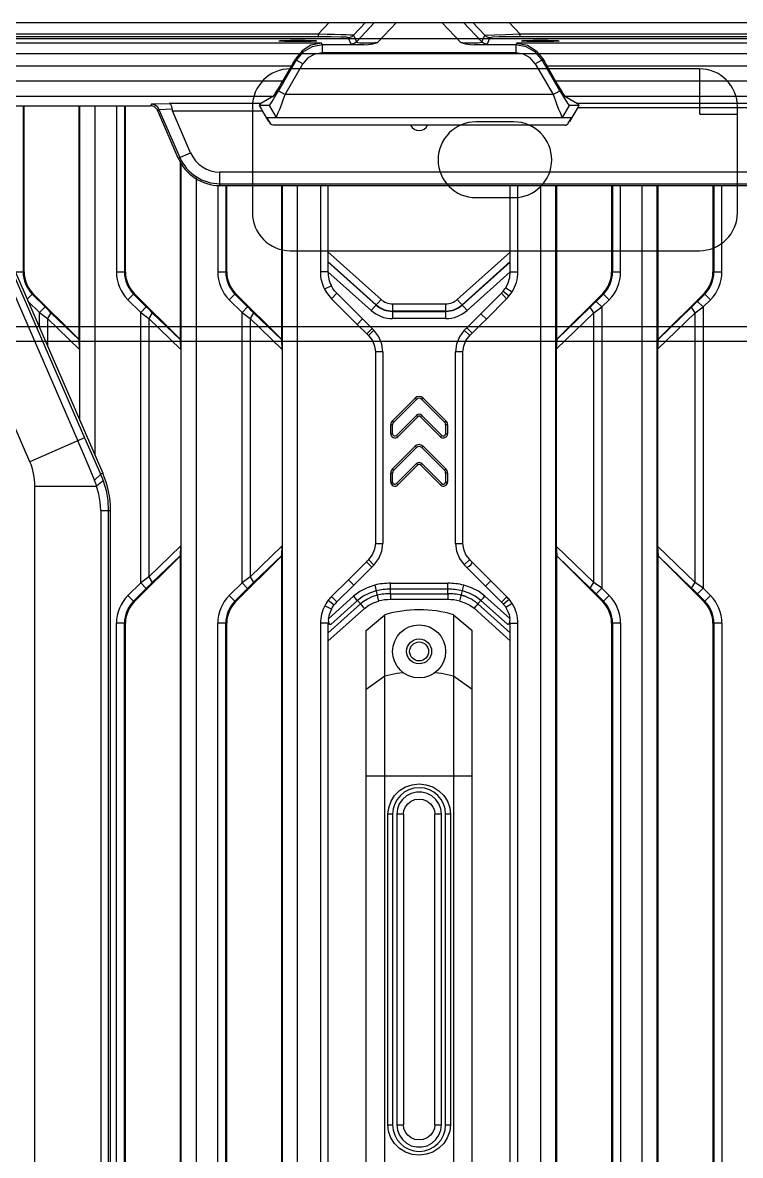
# Model space of a CAD drawing. Header units: millimetres. Extents: x -3132 to 28633, y 682 to 5849.
# Drawn here: x 23383.6 to 23478.3, y 5186.2 to 5335.7 of the extents above; entities that cross this region are included whole.
import ezdxf

# ---------------------------------------------------------------- set-up
doc = ezdxf.new("R2010")
doc.units = ezdxf.units.MM
doc.layers.add('02___PRT_ALL_AXES', color=7, linetype='Continuous')

# ---------------------------------------------------------------- blocks, each defined once
blk = doc.blocks.new('gf')
at = {"linetype": 'Continuous'}
for p, q in [((19758.79, 5508.43), (20258.79, 5508.43)), ((20120.48, 5506.91), (20121.93, 5508.43)), ((20126.73, 5508.43), (20125.15, 5506.77)), ((20125.51, 5505.9), (20127.92, 5508.43)), ((20130.8, 5508.43), (20128.28, 5505.79)), ((20139.31, 5505.79), (20136.79, 5508.43)), ((20139.66, 5508.43), (20142.07, 5505.9)), ((20142.44, 5506.77), (20140.86, 5508.43)), ((20145.66, 5508.43), (20147.1, 5506.91)), ((20120.89, 5505.74), (19896.7, 5505.74)), ((20120.48, 5506.91), (19897.1, 5506.91)), ((19897.1, 5506.62), (20120.48, 5506.62)), ((20120.48, 5506.91), (20120.48, 5506.62)), ((20121.03, 5505.5), (20120.89, 5505.74)), ((20124.8, 5505.61), (20124.44, 5506.48)), ((20125.15, 5506.77), (20125.51, 5505.9)), ((20142.07, 5505.9), (20142.44, 5506.77)), ((20143.14, 5506.48), (20142.78, 5505.61)), ((20146.7, 5505.74), (20146.56, 5505.5)), ((20221.02, 5505.74), (20146.7, 5505.74)), ((20147.1, 5506.62), (20147.1, 5506.91)), ((20231.06, 5506.91), (20147.1, 5506.91)), ((20147.1, 5506.62), (20231.03, 5506.62)), ((20121.03, 5504.46), (20121.03, 5505.5)), ((20126.48, 5505.5), (20121.03, 5505.5)), ((20146.56, 5504.46), (20121.03, 5504.46)), ((20146.56, 5505.5), (20141.11, 5505.5)), ((20146.56, 5505.5), (20146.56, 5504.46)), ((19900.62, 5502.74), (20116.97, 5502.74)), ((20117.57, 5503.5), (20115.23, 5499.45)), ((20115.8, 5500.71), (20116.97, 5502.74)), ((20116.12, 5498.93), (20118.46, 5502.98)), ((20117.48, 5503.65), (20117.57, 5503.5)), ((20118.46, 5502.98), (20117.57, 5503.5)), ((20150.02, 5503.5), (20149.12, 5502.98)), ((20149.12, 5502.98), (20151.46, 5498.93)), ((20150.02, 5503.5), (20150.1, 5503.65)), ((20152.36, 5499.45), (20150.02, 5503.5)), ((20150.62, 5502.74), (20221.02, 5502.74)), ((20150.62, 5502.74), (20151.79, 5500.71)), ((20115.8, 5500.71), (19901.79, 5500.71)), ((20218.99, 5500.71), (20151.79, 5500.71)), ((19903.02, 5498.71), (20114.56, 5498.71)), ((20114.56, 5498.71), (20112.92, 5497.77)), ((20115.23, 5499.45), (20116.12, 5498.93)), ((20151.46, 5498.93), (20116.12, 5498.93)), ((20151.46, 5498.93), (20152.36, 5499.45)), ((20153.02, 5498.71), (20218.15, 5498.71)), ((20153.02, 5498.71), (20154.69, 5497.75)), ((20082.42, 5450.47), (20062.25, 5496.86)), ((20078.58, 5497.46), (20098.35, 5497.46)), ((20081.53, 5497.46), (20081.52, 5475.52)), ((20081.66, 5475.52), (20081.66, 5497.46)), ((20088.88, 5497.46), (20088.88, 5466.64)), ((20089.02, 5455.9), (20089.02, 5497.46)), ((20091.02, 5451.31), (20091.02, 5497.46)), ((20093.84, 5497.46), (20093.84, 5475.52)), ((20094.9, 5497.46), (20094.89, 5475.52)), ((20095.03, 5475.52), (20095.03, 5497.46)), ((20098.51, 5497.7), (20098.35, 5497.46)), ((20098.51, 5497.7), (20100.8, 5497.77)), ((20099.26, 5496.85), (20099.35, 5496.99)), ((20102.01, 5490.54), (20099.29, 5496.79)), ((20099.46, 5496.98), (20101.17, 5497.04)), ((20099.46, 5496.98), (20102.22, 5490.63)), ((20112.92, 5497.77), (20100.8, 5497.77)), ((20103.64, 5491.25), (20101.24, 5496.77)), ((20101.24, 5496.77), (20113.14, 5496.77)), ((20114.01, 5497.49), (20112.74, 5497.49)), ((20113.94, 5495.38), (20113.14, 5496.77)), ((20114.01, 5497.49), (20114.91, 5495.93)), ((20153.57, 5497.49), (20152.67, 5495.93)), ((20154.86, 5497.49), (20153.57, 5497.49)), ((20154.77, 5497.33), (20153.64, 5495.38)), ((20192.78, 5497.75), (20154.69, 5497.75)), ((20154.73, 5497.25), (20192.78, 5497.25)), ((20113.66, 5495.93), (20114.11, 5495.15)), ((20113.66, 5495.93), (20153.92, 5495.93)), ((20153.47, 5495.15), (20153.92, 5495.93)), ((20114.54, 5494.9), (20114.37, 5494.93)), ((20153.04, 5494.9), (20114.54, 5494.9)), ((20102.01, 5490.54), (20103.64, 5491.25)), ((20074, 5490.47), (20092.05, 5448.94)), ((20102.25, 5490.19), (20102.25, 5466.64)), ((20102.39, 5301.25), (20102.39, 5489.98)), ((20104.39, 5299.25), (20104.39, 5487.94)), ((20107.51, 5486.93), (20107.51, 5488.71)), ((20184.24, 5488.71), (20107.51, 5488.71)), ((20107.21, 5486.93), (20107.21, 5475.52)), ((20107.51, 5487.16), (20184.24, 5487.16)), ((20107.51, 5486.93), (20201.31, 5486.93)), ((20108.27, 5486.93), (20108.26, 5475.52)), ((20108.4, 5475.52), (20108.4, 5486.93)), ((20115.62, 5486.93), (20115.62, 5466.64)), ((20115.76, 5287.88), (20115.76, 5486.93)), ((20117.76, 5285.88), (20117.76, 5486.93)), ((20120.76, 5486.93), (20120.76, 5475.52)), ((20121.76, 5486.93), (20121.76, 5475.55)), ((20145.82, 5475.53), (20145.82, 5486.93)), ((20146.82, 5475.52), (20146.82, 5486.93)), ((20149.82, 5486.93), (20149.82, 5263.35)), ((20151.82, 5264.41), (20151.82, 5486.93)), ((20151.96, 5466.63), (20151.96, 5486.93)), ((20159.19, 5486.93), (20159.19, 5475.52)), ((20159.32, 5486.93), (20159.32, 5475.52)), ((20160.38, 5475.52), (20160.38, 5486.93)), ((20163.19, 5486.93), (20163.19, 5263.35)), ((20165.19, 5264.41), (20165.19, 5486.93)), ((20165.33, 5466.63), (20165.33, 5486.93)), ((20172.56, 5486.93), (20172.56, 5475.52)), ((20172.69, 5486.93), (20172.69, 5475.52)), ((20173.75, 5475.52), (20173.75, 5486.93)), ((20076.29, 5481.93), (20088.77, 5453.23)), ((20077.32, 5481.93), (20089.64, 5453.61)), ((20128.77, 5471.89), (20121.76, 5478.18)), ((20145.82, 5478.15), (20138.82, 5471.89)), ((20128.14, 5471.18), (20121.76, 5476.9)), ((20121.76, 5476.84), (20128.11, 5471.15)), ((20145.82, 5476.88), (20139.45, 5471.18)), ((20139.48, 5471.15), (20145.82, 5476.82)), ((20080.47, 5475.52), (20081.66, 5475.52)), ((20093.84, 5475.52), (20095.03, 5475.52)), ((20107.21, 5475.52), (20108.4, 5475.52)), ((20121.76, 5475.55), (20127.47, 5470.44)), ((20140.11, 5470.44), (20145.82, 5475.53)), ((20145.82, 5475.53), (20146.82, 5475.52)), ((20159.19, 5475.52), (20160.38, 5475.52)), ((20172.56, 5475.52), (20173.75, 5475.52)), ((20082.83, 5472.69), (20082.06, 5471.92)), ((20088.88, 5466.64), (20082.83, 5472.69)), ((20096.2, 5472.69), (20095.36, 5471.85)), ((20102.25, 5466.64), (20096.2, 5472.69)), ((20109.57, 5472.69), (20108.73, 5471.85)), ((20115.62, 5466.64), (20109.57, 5472.69)), ((20122.21, 5473.68), (20121.32, 5473.23)), ((20122.93, 5472.71), (20122.23, 5471.99)), ((20126.33, 5469.31), (20122.93, 5472.71)), ((20144.64, 5472.7), (20141.95, 5470.01)), ((20144.64, 5472.7), (20145.34, 5471.99)), ((20144.9, 5472.99), (20145.67, 5472.35)), ((20145.22, 5473.42), (20146.07, 5472.88)), ((20158.02, 5472.69), (20151.96, 5466.63)), ((20158.86, 5471.85), (20158.02, 5472.69)), ((20171.39, 5472.69), (20165.33, 5466.63)), ((20172.23, 5471.85), (20171.39, 5472.69)), ((20082.17, 5471.67), (20083.68, 5470.16)), ((20082.73, 5472.59), (20084.42, 5470.91)), ((20095.36, 5471.85), (20097.05, 5470.16)), ((20096.1, 5472.59), (20097.79, 5470.91)), ((20108.73, 5471.85), (20110.42, 5470.16)), ((20109.47, 5472.59), (20111.16, 5470.91)), ((20122.23, 5471.99), (20125.63, 5468.6)), ((20127.47, 5470.44), (20128.77, 5471.89)), ((20130.29, 5471.31), (20130.29, 5469.37)), ((20130.29, 5471.31), (20137.3, 5471.31)), ((20137.3, 5469.37), (20137.3, 5471.31)), ((20138.82, 5471.89), (20140.11, 5470.44)), ((20142.66, 5469.3), (20145.34, 5471.99)), ((20158.11, 5472.59), (20157.16, 5471.64)), ((20157.16, 5471.64), (20157.91, 5470.9)), ((20157.91, 5470.9), (20158.86, 5471.85)), ((20171.48, 5472.59), (20170.53, 5471.64)), ((20170.53, 5471.64), (20171.28, 5470.9)), ((20171.28, 5470.9), (20172.23, 5471.85)), ((20083.68, 5470.16), (20084.42, 5470.91)), ((20083.68, 5468.21), (20083.68, 5470.16)), ((20085.21, 5470.13), (20084.74, 5469.39)), ((20088.92, 5466.55), (20085.21, 5470.13)), ((20097.05, 5470.16), (20097.79, 5470.91)), ((20097.05, 5434.49), (20097.05, 5470.16)), ((20098.58, 5470.13), (20098.11, 5469.39)), ((20102.29, 5466.55), (20098.58, 5470.13)), ((20110.42, 5470.16), (20111.16, 5470.91)), ((20110.42, 5434.49), (20110.42, 5470.16)), ((20111.95, 5470.13), (20111.48, 5469.39)), ((20115.66, 5466.55), (20111.95, 5470.13)), ((20137.3, 5470.36), (20130.29, 5470.36)), ((20130.29, 5470.31), (20137.3, 5470.31)), ((20141.95, 5470.01), (20142.66, 5469.3)), ((20151.88, 5465.34), (20156.84, 5470.13)), ((20156.38, 5470.87), (20151.95, 5466.6)), ((20156.84, 5470.13), (20156.38, 5470.87)), ((20156.84, 5434.53), (20156.84, 5470.13)), ((20157.91, 5470.9), (20157.91, 5433.76)), ((20165.25, 5465.34), (20170.21, 5470.13)), ((20169.75, 5470.87), (20165.32, 5466.6)), ((20170.21, 5470.13), (20169.75, 5470.87)), ((20170.21, 5434.53), (20170.21, 5470.13)), ((20171.28, 5470.9), (20171.28, 5433.76)), ((20084.74, 5469.39), (20084.74, 5465.75)), ((20084.74, 5469.39), (20088.99, 5465.29)), ((20098.11, 5469.39), (20098.11, 5435.27)), ((20098.11, 5469.39), (20102.36, 5465.29)), ((20111.48, 5469.39), (20111.48, 5435.27)), ((20111.48, 5469.39), (20115.73, 5465.29)), ((20126.33, 5469.31), (20125.63, 5468.6)), ((20125.63, 5468.6), (20126.9, 5467.33)), ((20127.61, 5468.04), (20126.33, 5469.31)), ((20137.3, 5469.37), (20130.29, 5469.37)), ((20126.9, 5467.33), (20127.61, 5468.04)), ((20127.83, 5467.82), (20127.12, 5467.11)), ((20139.75, 5467.83), (20140.46, 5467.12)), ((20140.79, 5467.44), (20140.08, 5468.15)), ((20088.99, 5465.29), (20088.92, 5466.55)), ((20088.99, 5465.29), (20088.99, 5455.99)), ((20102.25, 5466.64), (20102.29, 5466.55)), ((20102.36, 5465.29), (20102.29, 5466.55)), ((20102.36, 5465.29), (20102.36, 5439.36)), ((20115.62, 5466.64), (20115.66, 5466.55)), ((20115.73, 5465.29), (20115.66, 5466.55)), ((20115.73, 5465.29), (20115.73, 5439.36)), ((20151.95, 5466.6), (20151.88, 5465.34)), ((20151.88, 5465.34), (20151.88, 5439.32)), ((20165.32, 5466.6), (20165.25, 5465.34)), ((20165.25, 5465.34), (20165.25, 5439.32)), ((20128.02, 5464.98), (20128.02, 5439.68)), ((20129.02, 5464.98), (20128.02, 5464.98)), ((20129.02, 5464.98), (20129.02, 5439.68)), ((20138.57, 5439.68), (20138.57, 5464.98)), ((20139.57, 5464.98), (20138.57, 5464.98)), ((20139.57, 5439.68), (20139.57, 5464.98)), ((20133.26, 5458.88), (20130.26, 5455.88)), ((20130.44, 5455.7), (20133.44, 5458.7)), ((20133.44, 5458.7), (20133.26, 5458.88)), ((20134.32, 5458.88), (20134.15, 5458.7)), ((20134.15, 5458.7), (20137.15, 5455.7)), ((20137.32, 5455.88), (20134.32, 5458.88)), ((20133.44, 5456.58), (20130.8, 5453.95)), ((20130.98, 5453.77), (20133.62, 5456.4)), ((20133.62, 5456.4), (20133.44, 5456.58)), ((20134.15, 5456.58), (20133.97, 5456.4)), ((20133.97, 5456.4), (20136.6, 5453.77)), ((20136.78, 5453.95), (20134.15, 5456.58)), ((20130.04, 5454.16), (20130.04, 5455.35)), ((20130.29, 5455.35), (20130.04, 5455.35)), ((20130.26, 5455.88), (20130.44, 5455.7)), ((20130.29, 5454.16), (20130.29, 5455.35)), ((20137.15, 5455.7), (20137.32, 5455.88)), ((20137.29, 5455.35), (20137.29, 5454.16)), ((20137.54, 5455.35), (20137.29, 5455.35)), ((20137.54, 5455.35), (20137.54, 5454.16)), ((20089.64, 5453.61), (20082.42, 5450.47)), ((20130.04, 5454.16), (20130.29, 5454.16)), ((20130.8, 5453.95), (20130.98, 5453.77)), ((20136.6, 5453.77), (20136.78, 5453.95)), ((20137.29, 5454.16), (20137.54, 5454.16)), ((20133.26, 5452.51), (20130.26, 5449.51)), ((20130.44, 5449.34), (20133.44, 5452.34)), ((20133.44, 5452.34), (20133.26, 5452.51)), ((20134.32, 5452.51), (20134.15, 5452.34)), ((20134.15, 5452.34), (20137.15, 5449.34)), ((20137.32, 5449.51), (20134.32, 5452.51)), ((20091.76, 5448.79), (20090.95, 5448.02)), ((20092.05, 5448.94), (20091.75, 5448.81)), ((20130.04, 5447.79), (20130.04, 5448.98)), ((20130.29, 5448.98), (20130.04, 5448.98)), ((20130.26, 5449.51), (20130.44, 5449.34)), ((20130.29, 5447.79), (20130.29, 5448.98)), ((20133.44, 5450.22), (20130.8, 5447.58)), ((20130.98, 5447.41), (20133.62, 5450.04)), ((20133.62, 5450.04), (20133.44, 5450.22)), ((20134.15, 5450.22), (20133.97, 5450.04)), ((20133.97, 5450.04), (20136.6, 5447.41)), ((20136.78, 5447.58), (20134.15, 5450.22)), ((20137.15, 5449.34), (20137.32, 5449.51)), ((20137.29, 5448.98), (20137.29, 5447.79)), ((20137.54, 5448.98), (20137.29, 5448.98)), ((20137.54, 5448.98), (20137.54, 5447.79)), ((20092.1, 5447.93), (20091.23, 5447.26)), ((20130.04, 5447.79), (20130.29, 5447.79)), ((20130.8, 5447.58), (20130.98, 5447.41)), ((20136.6, 5447.41), (20136.78, 5447.58)), ((20137.29, 5447.79), (20137.54, 5447.79)), ((20083.09, 5019.82), (20083.09, 5447.26)), ((20083.09, 5447.26), (20091.23, 5447.26)), ((20091.77, 5444.04), (20091.77, 5343.43)), ((20091.77, 5444.04), (20093.07, 5444.04)), ((20092.76, 5444.04), (20092.76, 5343.43)), ((20093.07, 5343.43), (20093.07, 5444.04)), ((20102.36, 5439.36), (20098.11, 5435.27)), ((20102.29, 5438.1), (20102.36, 5439.36)), ((20115.73, 5439.36), (20111.48, 5435.27)), ((20115.66, 5438.1), (20115.73, 5439.36)), ((20128.02, 5439.68), (20129.02, 5439.68)), ((20138.57, 5439.68), (20139.57, 5439.68)), ((20151.88, 5439.32), (20151.95, 5438.05)), ((20156.84, 5434.53), (20151.88, 5439.32)), ((20165.25, 5439.32), (20165.32, 5438.05)), ((20170.21, 5434.53), (20165.25, 5439.32)), ((20096.2, 5431.97), (20102.25, 5438.02)), ((20098.58, 5434.52), (20102.29, 5438.1)), ((20102.25, 5438.02), (20102.29, 5438.1)), ((20102.25, 5438.02), (20102.25, 5328.85)), ((20109.57, 5431.97), (20115.62, 5438.02)), ((20111.95, 5434.52), (20115.66, 5438.1)), ((20115.62, 5438.02), (20115.66, 5438.1)), ((20115.62, 5438.02), (20115.62, 5328.85)), ((20126.84, 5437.26), (20127.55, 5436.55)), ((20127.83, 5436.83), (20127.12, 5437.54)), ((20139.75, 5436.84), (20140.46, 5437.54)), ((20143.23, 5434.76), (20140.79, 5437.21)), ((20151.95, 5438.06), (20156.38, 5433.78)), ((20151.96, 5328.84), (20151.96, 5438.03)), ((20151.96, 5438.03), (20158.02, 5431.97)), ((20165.32, 5438.06), (20169.75, 5433.78)), ((20165.33, 5328.84), (20165.33, 5438.03)), ((20165.33, 5438.03), (20171.39, 5431.97)), ((20140.08, 5436.5), (20142.53, 5434.06)), ((20097.05, 5434.49), (20095.36, 5432.81)), ((20097.79, 5433.75), (20097.05, 5434.49)), ((20098.11, 5435.27), (20098.58, 5434.52)), ((20110.42, 5434.49), (20108.73, 5432.81)), ((20111.16, 5433.75), (20110.42, 5434.49)), ((20111.48, 5435.27), (20111.95, 5434.52)), ((20124.47, 5434.89), (20122.24, 5432.68)), ((20122.94, 5431.96), (20125.18, 5434.18)), ((20125.18, 5434.18), (20124.47, 5434.89)), ((20127.93, 5434.18), (20128.44, 5432.08)), ((20130.02, 5434.42), (20137.56, 5434.42)), ((20139.16, 5432.08), (20139.68, 5434.18)), ((20142.53, 5434.06), (20143.23, 5434.76)), ((20142.53, 5434.06), (20144.65, 5431.94)), ((20145.35, 5432.65), (20143.23, 5434.76)), ((20156.38, 5433.78), (20156.84, 5434.53)), ((20169.75, 5433.78), (20170.21, 5434.53)), ((20095.36, 5432.81), (20096.2, 5431.97)), ((20096.1, 5432.06), (20097.79, 5433.75)), ((20108.73, 5432.81), (20109.57, 5431.97)), ((20109.47, 5432.06), (20111.16, 5433.75)), ((20125.13, 5432.73), (20121.81, 5429.75)), ((20122.94, 5431.96), (20122.24, 5432.68)), ((20130.02, 5433.04), (20130.02, 5433.64)), ((20137.57, 5433.64), (20130.02, 5433.64)), ((20130.02, 5433.04), (20137.57, 5433.04)), ((20137.57, 5433.04), (20137.57, 5433.64)), ((20145.77, 5429.77), (20142.46, 5432.73)), ((20144.65, 5431.94), (20145.35, 5432.65)), ((20157.91, 5433.76), (20157.16, 5433.01)), ((20157.16, 5433.01), (20158.11, 5432.06)), ((20158.86, 5432.81), (20157.91, 5433.76)), ((20158.02, 5431.97), (20158.86, 5432.81)), ((20171.28, 5433.76), (20170.53, 5433.01)), ((20170.53, 5433.01), (20171.48, 5432.06)), ((20172.23, 5432.81), (20171.28, 5433.76)), ((20171.39, 5431.97), (20172.23, 5432.81)), ((20122.22, 5431), (20121.34, 5431.46)), ((20121.76, 5427.85), (20126.05, 5431.7)), ((20121.76, 5426.8), (20126.56, 5431.11)), ((20121.8, 5432.19), (20122.59, 5431.57)), ((20125.65, 5432.14), (20122.14, 5428.99)), ((20126.05, 5431.7), (20125.65, 5432.14)), ((20137.57, 5432.26), (20130.01, 5432.26)), ((20141.03, 5431.12), (20145.82, 5426.83)), ((20141.54, 5431.7), (20141.94, 5432.15)), ((20141.54, 5431.7), (20145.82, 5427.87)), ((20145.45, 5429.01), (20141.94, 5432.15)), ((20144.9, 5431.66), (20145.67, 5432.31)), ((20146.08, 5431.76), (20145.23, 5431.23)), ((20126.79, 5428.17), (20129.26, 5430.26)), ((20129.26, 5336.61), (20129.26, 5430.26)), ((20138.32, 5430.27), (20138.32, 5336.6)), ((20138.32, 5430.27), (20140.79, 5428.18)), ((20093.84, 5337.73), (20093.84, 5429.14)), ((20095.03, 5429.14), (20093.84, 5429.14)), ((20094.89, 5337.73), (20094.89, 5429.14)), ((20095.03, 5337.73), (20095.03, 5429.14)), ((20107.21, 5337.73), (20107.21, 5429.14)), ((20108.4, 5429.14), (20107.21, 5429.14)), ((20108.26, 5337.73), (20108.26, 5429.14)), ((20108.4, 5337.73), (20108.4, 5429.14)), ((20120.76, 5429.14), (20120.76, 5337.73)), ((20121.91, 5429.14), (20120.76, 5429.14)), ((20121.76, 5429.06), (20121.76, 5338.08)), ((20121.76, 5429.06), (20122.14, 5428.99)), ((20126.79, 5338.7), (20126.79, 5428.17)), ((20140.79, 5338.69), (20140.79, 5428.18)), ((20145.45, 5429.01), (20145.82, 5429.08)), ((20146.82, 5429.13), (20145.65, 5429.13)), ((20145.82, 5338.06), (20145.82, 5429.08)), ((20146.82, 5337.73), (20146.82, 5429.13)), ((20159.19, 5429.14), (20159.19, 5337.73)), ((20160.38, 5429.14), (20159.19, 5429.14)), ((20159.32, 5429.14), (20159.32, 5337.73)), ((20160.38, 5429.14), (20160.38, 5337.73)), ((20172.56, 5429.14), (20172.56, 5337.73)), ((20173.75, 5429.14), (20172.56, 5429.14)), ((20172.69, 5429.14), (20172.69, 5337.73)), ((20173.75, 5429.14), (20173.75, 5337.73)), ((20126.79, 5420.43), (20129.26, 5422.21)), ((20138.32, 5422.22), (20140.79, 5420.44)), ((20140.79, 5408.96), (20126.79, 5408.96)), ((20129.67, 5362.93), (20129.67, 5403.93)), ((20130.29, 5403.93), (20129.67, 5403.93)), ((20130.29, 5403.93), (20130.29, 5362.93)), ((20130.84, 5403.93), (20130.84, 5362.93)), ((20131.71, 5403.93), (20130.84, 5403.93)), ((20131.71, 5403.93), (20131.71, 5362.93)), ((20135.88, 5362.93), (20135.88, 5403.93)), ((20136.74, 5403.93), (20135.88, 5403.93)), ((20136.74, 5362.93), (20136.74, 5403.93)), ((20137.29, 5362.93), (20137.29, 5403.93)), ((20137.91, 5403.93), (20137.29, 5403.93)), ((20137.91, 5403.93), (20137.91, 5362.93)), ((20129.67, 5362.93), (20130.29, 5362.93)), ((20130.84, 5362.93), (20131.71, 5362.93)), ((20135.88, 5362.93), (20136.74, 5362.93)), ((20137.29, 5362.93), (20137.91, 5362.93))]:
    blk.add_line(p, q, dxfattribs=at)
for points in [[(20120.89, 5505.74), (20119.51, 5505.44), (20118.34, 5504.71), (20117.48, 5503.65)], [(20125.15, 5506.77), (20124.97, 5506.77), (20124.63, 5506.78), (20124.14, 5506.81), (20123.48, 5506.83), (20122.64, 5506.85), (20121.64, 5506.87), (20120.48, 5506.91)], [(20120.48, 5506.62), (20122.2, 5506.61), (20123.44, 5506.58), (20124.18, 5506.54), (20124.44, 5506.48)], [(20124.44, 5506.48), (20124.7, 5506.51), (20124.94, 5506.61), (20125.15, 5506.77)], [(20125.51, 5505.9), (20125.3, 5505.74), (20125.06, 5505.64), (20124.8, 5505.61)], [(20128.28, 5505.79), (20127.57, 5505.73), (20126.93, 5505.73), (20126.39, 5505.73), (20125.98, 5505.74), (20125.71, 5505.78), (20125.52, 5505.81), (20125.51, 5505.9)], [(20126.48, 5505.5), (20127.07, 5505.53), (20127.67, 5505.64), (20128.28, 5505.79)], [(20142.07, 5505.9), (20142.1, 5505.83), (20142.01, 5505.8), (20141.82, 5505.77), (20141.54, 5505.74), (20141.19, 5505.73), (20140.73, 5505.73), (20140.22, 5505.73), (20139.73, 5505.74), (20139.31, 5505.79)], [(20139.31, 5505.79), (20139.91, 5505.64), (20140.52, 5505.53), (20141.11, 5505.5)], [(20142.78, 5505.61), (20142.52, 5505.64), (20142.28, 5505.74), (20142.07, 5505.9)], [(20147.1, 5506.91), (20145.18, 5506.82), (20143.75, 5506.77), (20142.84, 5506.75), (20142.44, 5506.77)], [(20142.44, 5506.77), (20142.64, 5506.61), (20142.88, 5506.51), (20143.14, 5506.48)], [(20143.14, 5506.48), (20143.47, 5506.54), (20144.33, 5506.59), (20145.56, 5506.61), (20147.1, 5506.62)], [(20146.7, 5505.74), (20148.08, 5505.44), (20149.25, 5504.71), (20150.1, 5503.65)], [(20121.03, 5505.5), (20119.68, 5505.26), (20118.44, 5504.55), (20117.57, 5503.5)], [(20121.03, 5504.46), (20120.02, 5504.29), (20119.12, 5503.77), (20118.46, 5502.98)], [(20150.02, 5503.5), (20149.14, 5504.55), (20147.91, 5505.26), (20146.56, 5505.5)], [(20149.12, 5502.98), (20148.46, 5503.77), (20147.57, 5504.29), (20146.56, 5504.46)], [(20116.97, 5502.74), (20117.13, 5503.04), (20117.3, 5503.32), (20117.48, 5503.65)], [(20114.01, 5497.49), (20114.12, 5497.62), (20114.38, 5498.02), (20114.76, 5498.65), (20115.23, 5499.45)], [(20114.91, 5495.93), (20114.95, 5496), (20115.04, 5496.2), (20115.19, 5496.55), (20115.39, 5497.01), (20115.61, 5497.59), (20115.85, 5498.24), (20116.12, 5498.93)], [(20151.46, 5498.93), (20151.73, 5498.24), (20151.98, 5497.59), (20152.2, 5497.02), (20152.39, 5496.55), (20152.54, 5496.21), (20152.64, 5496), (20152.67, 5495.93)], [(20152.36, 5499.45), (20152.96, 5498.43), (20153.4, 5497.72), (20153.57, 5497.49)], [(20098.51, 5497.7), (20098.89, 5497.61), (20099.2, 5497.39), (20099.41, 5497.08)], [(20098.9, 5497.29), (20099.06, 5497.16), (20099.19, 5497), (20099.29, 5496.79)], [(20100.8, 5497.77), (20100.96, 5497.66), (20101.09, 5497.39), (20101.17, 5497.03)], [(20101.17, 5497.04), (20101.18, 5496.95), (20101.21, 5496.86), (20101.24, 5496.77)], [(20112.74, 5497.49), (20112.83, 5497.63), (20112.89, 5497.73), (20112.92, 5497.77)], [(20113.14, 5496.77), (20112.98, 5497.04), (20112.85, 5497.28), (20112.74, 5497.49)], [(20154.69, 5497.75), (20154.72, 5497.72), (20154.77, 5497.63), (20154.86, 5497.49)], [(20154.86, 5497.49), (20154.81, 5497.4), (20154.77, 5497.33)], [(20114.37, 5494.93), (20114.22, 5495.02), (20114.11, 5495.15)], [(20121.76, 5475.55), (20121.43, 5475.53), (20121.1, 5475.53), (20120.76, 5475.52)], [(20145.22, 5473.42), (20145.55, 5474.08), (20145.76, 5474.8), (20145.82, 5475.53)], [(20121.32, 5473.23), (20121.56, 5472.8), (20121.87, 5472.39), (20122.23, 5471.99)], [(20122.93, 5472.71), (20122.64, 5473.02), (20122.4, 5473.35), (20122.21, 5473.68)], [(20144.9, 5472.99), (20144.81, 5472.89), (20144.73, 5472.8), (20144.64, 5472.7)], [(20144.9, 5472.99), (20145.02, 5473.14), (20145.12, 5473.27), (20145.22, 5473.42)], [(20145.67, 5472.35), (20145.81, 5472.53), (20145.95, 5472.7), (20146.07, 5472.88)], [(20145.34, 5471.99), (20145.45, 5472.1), (20145.56, 5472.23), (20145.67, 5472.35)], [(20157.16, 5471.64), (20156.89, 5471.38), (20156.63, 5471.12), (20156.38, 5470.87)], [(20170.53, 5471.64), (20170.26, 5471.38), (20170, 5471.12), (20169.75, 5470.87)], [(20083.68, 5470.16), (20084.04, 5469.9), (20084.39, 5469.64), (20084.74, 5469.39)], [(20085.21, 5470.13), (20084.95, 5470.38), (20084.69, 5470.64), (20084.42, 5470.91)], [(20097.05, 5470.16), (20097.41, 5469.9), (20097.76, 5469.64), (20098.11, 5469.39)], [(20098.58, 5470.13), (20098.32, 5470.38), (20098.06, 5470.64), (20097.79, 5470.91)], [(20110.42, 5470.16), (20110.78, 5469.9), (20111.13, 5469.64), (20111.48, 5469.39)], [(20111.95, 5470.13), (20111.69, 5470.38), (20111.43, 5470.64), (20111.16, 5470.91)], [(20141.95, 5470.01), (20141.32, 5469.39), (20140.7, 5468.77), (20140.08, 5468.15)], [(20156.84, 5470.13), (20157.19, 5470.38), (20157.54, 5470.63), (20157.91, 5470.9)], [(20170.21, 5470.13), (20170.56, 5470.38), (20170.91, 5470.63), (20171.28, 5470.9)], [(20140.79, 5467.44), (20141.42, 5468.07), (20142.04, 5468.69), (20142.66, 5469.3)], [(20127.12, 5467.11), (20127.62, 5466.46), (20127.91, 5465.74), (20128.02, 5464.98)], [(20129.02, 5464.98), (20128.88, 5466), (20128.48, 5466.96), (20127.83, 5467.82)], [(20139.75, 5467.83), (20139.1, 5466.97), (20138.7, 5466), (20138.57, 5464.98)], [(20139.57, 5464.98), (20139.67, 5465.74), (20139.97, 5466.47), (20140.46, 5467.12)], [(20151.96, 5466.63), (20151.96, 5466.62), (20151.95, 5466.61), (20151.95, 5466.6)], [(20165.33, 5466.63), (20165.33, 5466.62), (20165.32, 5466.61), (20165.32, 5466.6)], [(20089.64, 5453.61), (20090.32, 5452.05), (20091.03, 5450.44), (20091.75, 5448.81)], [(20090.95, 5448.02), (20090.24, 5449.76), (20089.51, 5451.49), (20088.77, 5453.23)], [(20091.75, 5448.81), (20091.88, 5448.52), (20091.99, 5448.23), (20092.1, 5447.93)], [(20091.23, 5447.26), (20091.15, 5447.52), (20091.05, 5447.77), (20090.95, 5448.02)], [(20092.1, 5447.93), (20092.47, 5446.66), (20092.69, 5445.36), (20092.76, 5444.04)], [(20091.77, 5444.04), (20091.71, 5445.13), (20091.53, 5446.2), (20091.23, 5447.26)], [(20128.02, 5439.68), (20127.91, 5438.91), (20127.61, 5438.19), (20127.12, 5437.54)], [(20127.83, 5436.83), (20128.48, 5437.69), (20128.88, 5438.65), (20129.02, 5439.68)], [(20138.57, 5439.68), (20138.7, 5438.66), (20139.1, 5437.69), (20139.75, 5436.84)], [(20140.46, 5437.54), (20139.97, 5438.19), (20139.67, 5438.91), (20139.57, 5439.68)], [(20126.84, 5437.26), (20126.04, 5436.46), (20125.25, 5435.67), (20124.47, 5434.89)], [(20140.08, 5436.5), (20140.41, 5436.66), (20140.64, 5436.9), (20140.79, 5437.21)], [(20151.96, 5438.03), (20151.95, 5438.04), (20151.95, 5438.05), (20151.95, 5438.06)], [(20165.33, 5438.03), (20165.32, 5438.04), (20165.32, 5438.05), (20165.32, 5438.06)], [(20125.18, 5434.18), (20125.97, 5434.97), (20126.76, 5435.76), (20127.55, 5436.55)], [(20098.11, 5435.27), (20097.76, 5435.02), (20097.41, 5434.76), (20097.05, 5434.49)], [(20097.79, 5433.75), (20098.06, 5434.02), (20098.32, 5434.27), (20098.58, 5434.52)], [(20111.48, 5435.27), (20111.13, 5435.02), (20110.78, 5434.76), (20110.42, 5434.49)], [(20111.16, 5433.75), (20111.43, 5434.02), (20111.69, 5434.27), (20111.95, 5434.52)], [(20127.93, 5434.18), (20126.92, 5433.84), (20125.98, 5433.35), (20125.13, 5432.73)], [(20130.02, 5433.64), (20130.02, 5433.86), (20130.02, 5434.12), (20130.02, 5434.42)], [(20137.57, 5433.64), (20137.57, 5433.86), (20137.56, 5434.42)], [(20142.46, 5432.73), (20141.62, 5433.36), (20140.69, 5433.84), (20139.68, 5434.18)], [(20157.91, 5433.76), (20157.54, 5434.02), (20157.19, 5434.28), (20156.84, 5434.53)], [(20171.28, 5433.76), (20170.91, 5434.02), (20170.56, 5434.28), (20170.21, 5434.53)], [(20125.13, 5432.73), (20125.32, 5432.5), (20125.5, 5432.3), (20125.65, 5432.14)], [(20128.11, 5433.42), (20127.24, 5433.13), (20126.42, 5432.71), (20125.65, 5432.14)], [(20128.26, 5432.84), (20127.56, 5432.62), (20126.97, 5432.34), (20126.47, 5432.02), (20126.05, 5431.7)], [(20130.02, 5433.04), (20130.02, 5432.82), (20130.01, 5432.55), (20130.01, 5432.26)], [(20137.57, 5433.04), (20137.57, 5432.82), (20137.57, 5432.55), (20137.57, 5432.26)], [(20141.54, 5431.7), (20141.38, 5431.84), (20141.22, 5431.96), (20141.07, 5432.06), (20140.94, 5432.15), (20140.81, 5432.24), (20140.68, 5432.31), (20140.57, 5432.37), (20140.46, 5432.42), (20140.36, 5432.47), (20140.27, 5432.52), (20140.18, 5432.56), (20140.09, 5432.59), (20140.01, 5432.63), (20139.94, 5432.66), (20139.87, 5432.68), (20139.8, 5432.7), (20139.74, 5432.72), (20139.69, 5432.74), (20139.64, 5432.76), (20139.59, 5432.77), (20139.54, 5432.79), (20139.5, 5432.8), (20139.46, 5432.81), (20139.42, 5432.82), (20139.38, 5432.83), (20139.35, 5432.84)], [(20141.94, 5432.15), (20141.2, 5432.7), (20140.38, 5433.13), (20139.5, 5433.42)], [(20141.94, 5432.15), (20142.09, 5432.31), (20142.27, 5432.51), (20142.46, 5432.73)], [(20145.67, 5432.31), (20145.56, 5432.43), (20145.46, 5432.54), (20145.35, 5432.65)], [(20156.38, 5433.78), (20156.63, 5433.54), (20156.89, 5433.28), (20157.16, 5433.01)], [(20169.75, 5433.78), (20170, 5433.54), (20170.26, 5433.28), (20170.53, 5433.01)], [(20121.8, 5432.19), (20121.63, 5431.95), (20121.47, 5431.7), (20121.34, 5431.46)], [(20122.22, 5431), (20122.33, 5431.19), (20122.45, 5431.38), (20122.59, 5431.57)], [(20126.05, 5431.7), (20126.19, 5431.53), (20126.37, 5431.33), (20126.56, 5431.11)], [(20126.56, 5431.11), (20127.13, 5431.53), (20127.76, 5431.86), (20128.44, 5432.08)], [(20139.16, 5432.08), (20139.84, 5431.85), (20140.47, 5431.53), (20141.03, 5431.12)], [(20141.54, 5431.7), (20141.4, 5431.54), (20141.22, 5431.34), (20141.03, 5431.12)], [(20144.65, 5431.94), (20144.73, 5431.85), (20144.82, 5431.76), (20144.9, 5431.66)], [(20145.23, 5431.22), (20145.13, 5431.38), (20145.02, 5431.52), (20144.9, 5431.66)], [(20145.23, 5431.22), (20145.47, 5430.77), (20145.65, 5430.28), (20145.77, 5429.77)], [(20146.08, 5431.76), (20145.95, 5431.94), (20145.82, 5432.13), (20145.67, 5432.31)], [(20121.81, 5429.75), (20121.79, 5429.55), (20121.81, 5429.38), (20121.85, 5429.25), (20121.91, 5429.14)], [(20145.66, 5429.14), (20145.71, 5429.22), (20145.76, 5429.33)], [(20145.76, 5429.33), (20145.78, 5429.46), (20145.79, 5429.61), (20145.77, 5429.77)], [(20121.91, 5429.14), (20121.97, 5429.07), (20122.05, 5429.02), (20122.14, 5428.99)], [(20145.45, 5429.01), (20145.53, 5429.04), (20145.6, 5429.08), (20145.65, 5429.13)], [(20129.26, 5422.21), (20130.05, 5422.39), (20130.85, 5422.54), (20131.66, 5422.66)], [(20135.93, 5422.66), (20136.73, 5422.55), (20137.53, 5422.4), (20138.32, 5422.22)], [(20129.67, 5403.93), (20129.77, 5404.79), (20130.08, 5405.66), (20130.56, 5406.42), (20131.21, 5407.05), (20132, 5407.54), (20132.87, 5407.83), (20133.81, 5407.93)], [(20133.81, 5407.93), (20134.73, 5407.83), (20135.6, 5407.53), (20136.39, 5407.04), (20137.04, 5406.4), (20137.52, 5405.64), (20137.82, 5404.78), (20137.91, 5403.93)], [(20136.74, 5403.93), (20136.66, 5404.63), (20136.41, 5405.29), (20136, 5405.89), (20135.47, 5406.36), (20134.84, 5406.69), (20134.15, 5406.86), (20133.44, 5406.86), (20132.75, 5406.69), (20132.11, 5406.36), (20131.58, 5405.89), (20131.17, 5405.29), (20130.92, 5404.63), (20130.84, 5403.93)], [(20131.71, 5403.93), (20131.77, 5404.43), (20131.97, 5404.9), (20132.3, 5405.32), (20132.73, 5405.65), (20133.24, 5405.86), (20133.79, 5405.93), (20134.34, 5405.86), (20134.85, 5405.65), (20135.28, 5405.32), (20135.61, 5404.9), (20135.81, 5404.43), (20135.88, 5403.93)], [(20133.81, 5358.93), (20132.88, 5359.03), (20132.01, 5359.33), (20131.21, 5359.82), (20130.56, 5360.46), (20130.07, 5361.22), (20129.76, 5362.09), (20129.67, 5362.93)], [(20130.84, 5362.93), (20130.92, 5362.24), (20131.18, 5361.57), (20131.58, 5360.98), (20132.12, 5360.51), (20132.75, 5360.17), (20133.44, 5360.01), (20134.14, 5360.01), (20134.83, 5360.17), (20135.47, 5360.51), (20136, 5360.98), (20136.41, 5361.57), (20136.66, 5362.24), (20136.74, 5362.93)], [(20135.88, 5362.93), (20135.81, 5362.44), (20135.61, 5361.97), (20135.29, 5361.55), (20134.85, 5361.22), (20134.34, 5361.01), (20133.79, 5360.94), (20133.24, 5361.01), (20132.73, 5361.22), (20132.3, 5361.55), (20131.97, 5361.97), (20131.77, 5362.44), (20131.71, 5362.93)], [(20137.91, 5362.93), (20137.82, 5362.08), (20137.51, 5361.22), (20137.03, 5360.46), (20136.39, 5359.83), (20135.61, 5359.34), (20134.74, 5359.04), (20133.81, 5358.93)]]:
    blk.add_lwpolyline(points, dxfattribs=at)
for radius in [3.5, 1.65, 1.25]:
    blk.add_circle((20133.79, 5425.43), radius, dxfattribs=at)
for centre, radius, start, end in [((20133.79, 5495.43), 1.25, 205.9832, 334.0168), ((20107.51, 5492.93), 5.77, 203.5, 270), ((20107.51, 5492.93), 4.22, 203.5, 270), ((20107.51, 5492.93), 6, 203.5, 270), ((20085.66, 5475.52), 4.13, 180, 225), ((20085.66, 5475.52), 4, 180, 225), ((20099.03, 5475.52), 5.19, 180, 225), ((20099.03, 5475.52), 4.13, 180, 225), ((20099.03, 5475.52), 4, 180, 225), ((20112.4, 5475.52), 5.19, 180, 225), ((20112.4, 5475.52), 4.13, 180, 225), ((20112.4, 5475.52), 4, 180, 225), ((20125.76, 5475.52), 5, 180, 207.2508), ((20125.76, 5475.52), 4, 179.5531, 207.3462), ((20141.82, 5475.52), 5, 328.1199, 0.0467), ((20155.19, 5475.52), 4, 314.9993, 360), ((20155.19, 5475.52), 4.13, 315, 0), ((20155.19, 5475.52), 5.19, 315, 360), ((20168.56, 5475.52), 4, 314.9993, 360), ((20168.56, 5475.52), 4.13, 315, 0), ((20168.56, 5475.52), 5.19, 315, 360), ((20130.29, 5473.59), 2.28, 228.1003, 270), ((20137.3, 5473.59), 2.28, 270, 311.8129), ((20130.29, 5473.59), 4.22, 228.1003, 270), ((20130.29, 5473.59), 3.27, 228.1003, 270), ((20130.29, 5473.59), 3.23, 228.1003, 270), ((20137.3, 5473.59), 3.23, 270, 311.8129), ((20137.3, 5473.59), 3.27, 270, 311.8129), ((20137.3, 5473.59), 4.22, 270, 311.8129), ((20183.09, 5523.83), 79.68, 225.1588, 225.382), ((20183.09, 5523.83), 78.68, 225.1588, 225.388), ((20084.28, 5523.96), 78.92, 314.6652, 314.9997), ((20084.28, 5523.96), 79.92, 314.6701, 314.9997), ((20133.79, 5458.35), 0.75, 45, 135), ((20133.79, 5458.35), 0.5, 45.0001, 135), ((20133.79, 5456.23), 0.5, 45, 135), ((20133.79, 5456.23), 0.25, 45, 135), ((20130.79, 5455.35), 0.75, 135, 179.9999), ((20130.79, 5455.35), 0.5, 135, 180), ((20136.79, 5455.35), 0.5, 0, 45), ((20136.79, 5455.35), 0.75, 0, 45), ((20130.59, 5454.16), 0.55, 180, 315), ((20130.59, 5454.16), 0.3, 180, 315), ((20136.99, 5454.16), 0.55, 225.0001, 0), ((20136.99, 5454.16), 0.3, 225.0001, 0), ((20133.79, 5451.98), 0.75, 45, 135), ((20133.79, 5451.98), 0.5, 45, 135), ((20075.03, 5447.26), 8.06, 0, 23.5), ((20133.79, 5449.86), 0.5, 45, 135), ((20080.79, 5444.04), 12.28, 0, 23.5), ((20130.79, 5448.98), 0.75, 135, 179.9999), ((20130.79, 5448.98), 0.5, 135, 180), ((20133.79, 5449.86), 0.25, 45, 135), ((20136.79, 5448.98), 0.5, 0, 45), ((20136.79, 5448.98), 0.75, 0, 45), ((20130.59, 5447.79), 0.55, 180, 315), ((20130.59, 5447.79), 0.3, 180, 315), ((20136.99, 5447.79), 0.55, 225.0001, 0), ((20136.99, 5447.79), 0.3, 225.0001, 0), ((20183.13, 5380.81), 79.72, 134.6361, 134.9204), ((20183.13, 5380.81), 78.72, 134.6312, 134.9204), ((20084.3, 5380.71), 78.9, 45.0075, 45.3499), ((20084.3, 5380.71), 79.9, 45.0071, 45.344), ((20129.91, 5426.1), 8.32, 89.2033, 103.7548), ((20137.69, 5426.09), 8.33, 76.1272, 90.8609), ((20099.03, 5429.14), 5.19, 135, 180), ((20112.4, 5429.14), 5.19, 135, 180), ((20125.68, 5429.14), 4.93, 134.2072, 141.8099), ((20129.91, 5426.1), 7.54, 89.165, 103.7546), ((20129.91, 5426.1), 6.94, 89.0858, 103.7546), ((20137.69, 5426.09), 7.55, 76.1267, 90.8992), ((20137.69, 5426.09), 6.95, 76.1267, 90.9897), ((20155.19, 5429.14), 5.19, 0, 45), ((20168.56, 5429.14), 5.19, 0, 45), ((20099.03, 5429.14), 4.13, 135, 180), ((20099.03, 5429.14), 4, 135, 180), ((20112.4, 5429.14), 4.13, 135, 180), ((20112.4, 5429.14), 4, 135, 180), ((20125.76, 5429.14), 5, 152.2931, 180), ((20125.76, 5429.14), 4, 152.2143, 171.2372), ((20125.68, 5429.14), 3.93, 134.1844, 141.8102), ((20129.91, 5426.1), 6.16, 89.0345, 103.7551), ((20137.69, 5426.09), 6.17, 76.1259, 91.0419), ((20141.82, 5429.14), 5, 359.8876, 31.6532), ((20155.19, 5429.14), 4, 0, 45.0007), ((20155.19, 5429.14), 4.13, 0, 45), ((20168.56, 5429.14), 4, 0, 45.0007), ((20168.56, 5429.14), 4.13, 0, 45), ((20133.79, 5403.93), 3.5, 0, 180), ((20133.79, 5362.93), 3.5, 180, 0)]:
    blk.add_arc(centre, radius, start, end, dxfattribs=at)
for centre in [(20117.79, 5506.02), (20149.79, 5506.02)]:
    blk.add_ellipse(centre, major_axis=(2.5, 0), ratio=0.034921, dxfattribs=at)
for centre, major_axis, ratio, start_param, end_param in [((20150.74, 5502.74), (-1.73, 3), 0.030233, 1.24753, 1.553322), ((20115.71, 5500.71), (1.16, 2), 0.030233, -3.089211, -1.553322), ((20151.87, 5500.71), (-1.16, 2), 0.030233, 1.553322, 3.089211), ((20098.35, 5496.45), (0.549, 0.837), 0.999129, 0, 0.579923), ((20099.62, 5496.73), (-0.444, 0.986), 0.044662, 1.188311, 1.292546), ((20153.04, 5495.4), (0.431, -0.249), 0.999391, -1.047198, -0.000527), ((20133.81, 5412.48), (0, -18.45), 0.92139, 2.872896, 3.412762)]:
    blk.add_ellipse(centre, major_axis=major_axis, ratio=ratio, start_param=start_param, end_param=end_param, dxfattribs=at)
blk = doc.blocks.new('*U110')
blk.add_blockref('gf', (-20008.79, -5261.93))
blk = doc.blocks.new('*U111')
at = {"color": 0, "linetype": 'ByBlock', "lineweight": -2, "transparency": 16777216}
blk.add_blockref('*U110', (0, 0), dxfattribs=at)
blk = doc.blocks.new('tgjn')
at = {"color": 114, "linetype": 'Continuous', "true_color": 0x139b48}
for p, q in [((19552.57, 7272.16), (19969.37, 7272.16)), ((19946.35, 7270.16), (19575.58, 7270.16)), ((19552.57, 7234.16), (19969.37, 7234.16)), ((19969.37, 7232.16), (19552.57, 7232.16))]:
    blk.add_line(p, q, dxfattribs=at)
for points in [[(19927.97, 7249.16), (19927.97, 7263.16, 0.414214), (19922.97, 7268.16), (19868.97, 7268.16, 0.414214), (19863.97, 7263.16), (19863.97, 7249.16, 0.414214), (19868.97, 7244.16), (19922.97, 7244.16, 0.414214)], [(19898.47, 7251.16, 1), (19898.47, 7261.16), (19893.47, 7261.16, 1), (19893.47, 7251.16)]]:
    blk.add_lwpolyline(points, format="xyb", close=True, dxfattribs=at)
at = {"layer": '02___PRT_ALL_AXES', "color": 114, "linetype": 'Continuous', "true_color": 0x139b48}
for q in [(19923.02, 7268.15), (19927.97, 7262.16)]:
    blk.add_line((19923.02, 7262.16), q, dxfattribs=at)
blk = doc.blocks.new('*U114')
blk.add_blockref('tgjn', (-19767.97, -7030.66))

msp = doc.modelspace()

# ---------------------------------------------------------------- block references
at = {"color": 0, "linetype": 'ByBlock', "lineweight": -2, "transparency": 16777216}
msp.add_blockref('*U114', (23317.901, 5092.128), dxfattribs=at)
msp.add_blockref('*U111', (23310.901, 5089.228))

doc.saveas('drawing.dxf')
